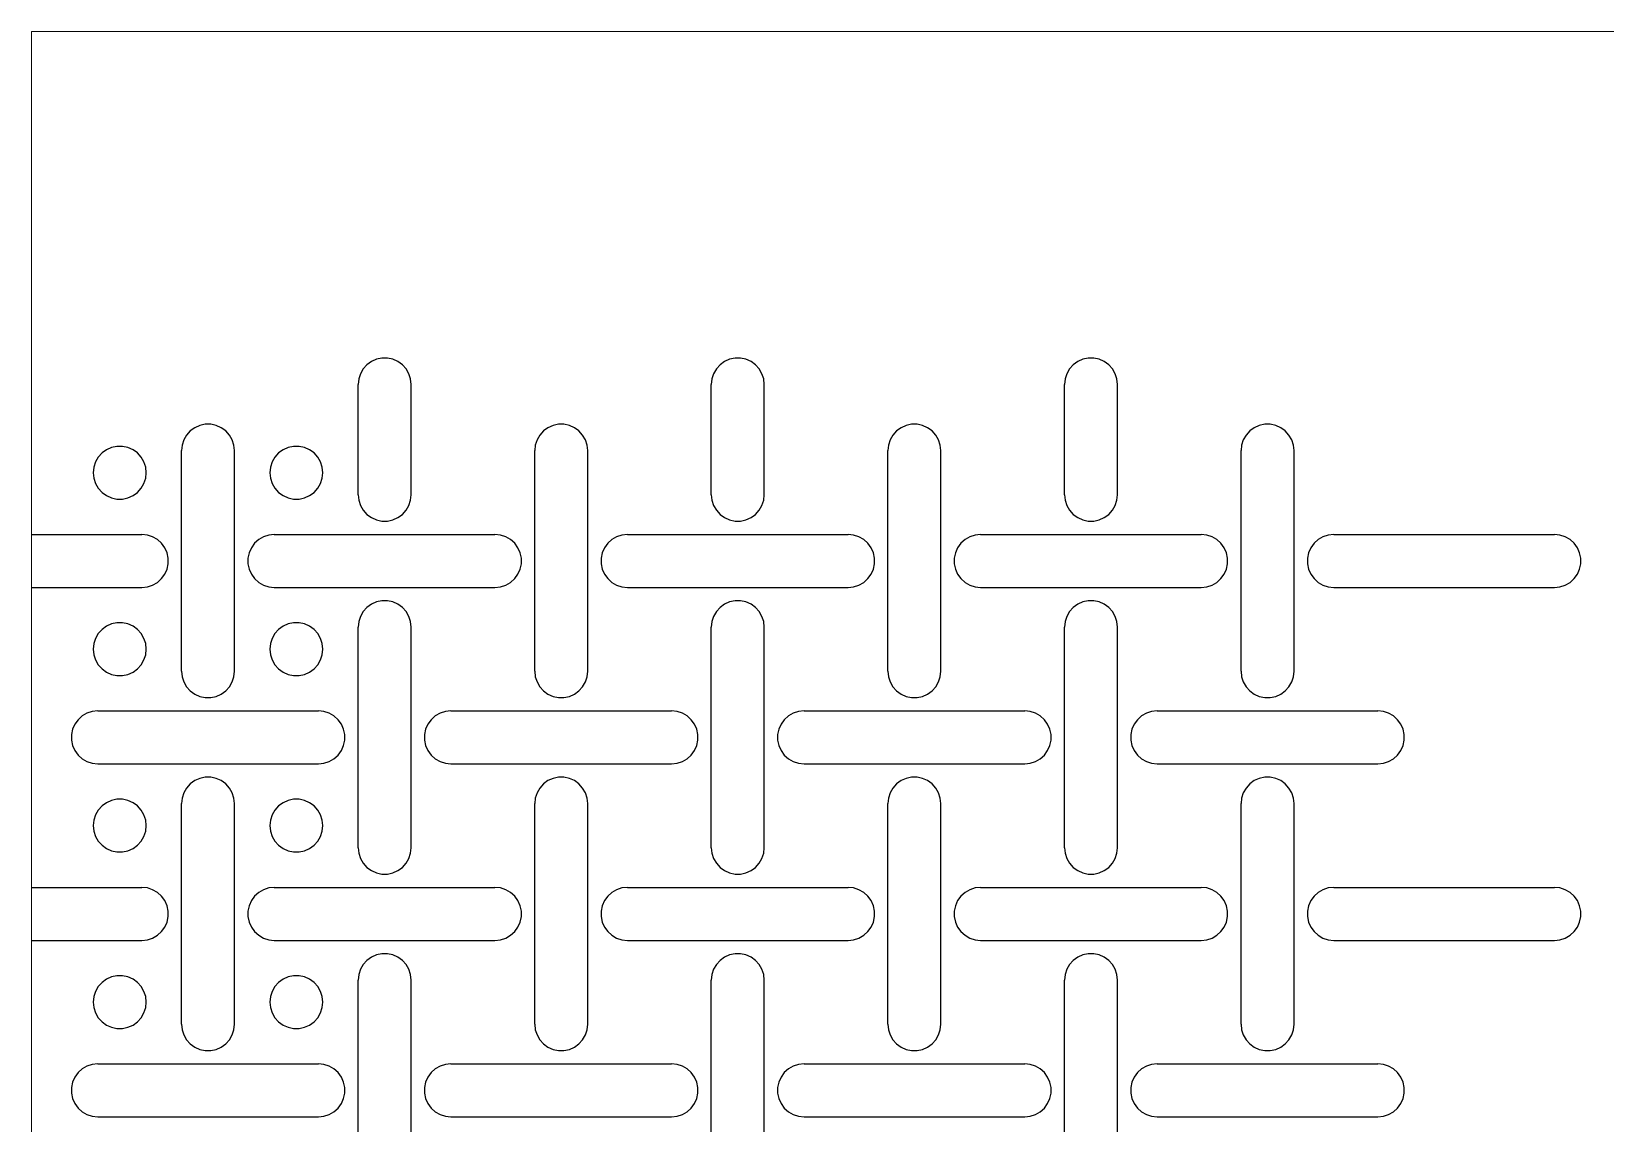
# Model space of a CAD drawing. Header units: metres. Extents: x 0 to 140, y -20 to 220.
# Drawn here: x 0 to 89.1, y 158.1 to 220 of the extents above; entities that cross this region are included whole.
import ezdxf

# ---------------------------------------------------------------- set-up
doc = ezdxf.new("R2010")
doc.units = ezdxf.units.M

msp = doc.modelspace()

# ---------------------------------------------------------------- linework, layer by layer
at = {"lineweight": 0}
for p, q in [((0, -20), (0, 220)), ((0, 220), (140, 220))]:
    msp.add_line(p, q, dxfattribs=at)
for p, q in [((19.843, 201.492), (19.536, 201.427)), ((20.157, 201.492), (19.843, 201.492)), ((20.464, 201.427), (20.157, 201.492)), ((39.843, 201.492), (39.536, 201.427)), ((40.157, 201.492), (39.843, 201.492)), ((40.464, 201.427), (40.157, 201.492)), ((59.843, 201.492), (59.536, 201.427)), ((60.157, 201.492), (59.843, 201.492)), ((60.464, 201.427), (60.157, 201.492)), ((18.63, 200.61), (18.533, 200.312)), ((18.786, 200.882), (18.63, 200.61)), ((18.996, 201.115), (18.786, 200.882)), ((19.25, 201.299), (18.996, 201.115)), ((19.536, 201.427), (19.25, 201.299)), ((20.75, 201.299), (20.464, 201.427)), ((21.004, 201.115), (20.75, 201.299)), ((21.214, 200.882), (21.004, 201.115)), ((21.37, 200.61), (21.214, 200.882)), ((21.467, 200.312), (21.37, 200.61)), ((38.63, 200.61), (38.533, 200.312)), ((38.786, 200.882), (38.63, 200.61)), ((38.996, 201.115), (38.786, 200.882)), ((39.25, 201.299), (38.996, 201.115)), ((39.536, 201.427), (39.25, 201.299)), ((40.75, 201.299), (40.464, 201.427)), ((41.004, 201.115), (40.75, 201.299)), ((41.214, 200.882), (41.004, 201.115)), ((41.37, 200.61), (41.214, 200.882)), ((41.467, 200.312), (41.37, 200.61)), ((58.63, 200.61), (58.533, 200.312)), ((58.786, 200.882), (58.63, 200.61)), ((58.996, 201.115), (58.786, 200.882)), ((59.25, 201.299), (58.996, 201.115)), ((59.536, 201.427), (59.25, 201.299)), ((60.75, 201.299), (60.464, 201.427)), ((61.004, 201.115), (60.75, 201.299)), ((61.214, 200.882), (61.004, 201.115)), ((61.37, 200.61), (61.214, 200.882)), ((61.467, 200.312), (61.37, 200.61)), ((18.533, 200.312), (18.5, 200)), ((18.5, 193.75), (18.5, 200)), ((21.5, 200), (21.467, 200.312)), ((21.5, 193.75), (21.5, 200)), ((38.533, 200.312), (38.5, 200)), ((38.5, 193.75), (38.5, 200)), ((41.5, 200), (41.467, 200.312)), ((41.5, 193.75), (41.5, 200)), ((58.533, 200.312), (58.5, 200)), ((58.5, 193.75), (58.5, 200)), ((61.5, 200), (61.467, 200.312)), ((61.5, 193.75), (61.5, 200)), ((8.786, 197.132), (8.63, 196.86)), ((8.996, 197.365), (8.786, 197.132)), ((9.25, 197.549), (8.996, 197.365)), ((9.536, 197.677), (9.25, 197.549)), ((9.843, 197.742), (9.536, 197.677)), ((10.157, 197.742), (9.843, 197.742)), ((10.464, 197.677), (10.157, 197.742)), ((10.75, 197.549), (10.464, 197.677)), ((11.004, 197.365), (10.75, 197.549)), ((11.214, 197.132), (11.004, 197.365)), ((11.37, 196.86), (11.214, 197.132)), ((28.786, 197.132), (28.63, 196.86)), ((28.996, 197.365), (28.786, 197.132)), ((29.25, 197.549), (28.996, 197.365)), ((29.536, 197.677), (29.25, 197.549)), ((29.843, 197.742), (29.536, 197.677)), ((30.157, 197.742), (29.843, 197.742)), ((30.464, 197.677), (30.157, 197.742)), ((30.75, 197.549), (30.464, 197.677)), ((31.004, 197.365), (30.75, 197.549)), ((31.214, 197.132), (31.004, 197.365)), ((31.37, 196.86), (31.214, 197.132)), ((48.786, 197.132), (48.63, 196.86)), ((48.996, 197.365), (48.786, 197.132)), ((49.25, 197.549), (48.996, 197.365)), ((49.536, 197.677), (49.25, 197.549)), ((49.843, 197.742), (49.536, 197.677)), ((50.157, 197.742), (49.843, 197.742)), ((50.464, 197.677), (50.157, 197.742)), ((50.75, 197.549), (50.464, 197.677)), ((51.004, 197.365), (50.75, 197.549)), ((51.214, 197.132), (51.004, 197.365)), ((51.37, 196.86), (51.214, 197.132)), ((68.786, 197.132), (68.63, 196.86)), ((68.996, 197.365), (68.786, 197.132)), ((69.25, 197.549), (68.996, 197.365)), ((69.536, 197.677), (69.25, 197.549)), ((69.843, 197.742), (69.536, 197.677)), ((70.157, 197.742), (69.843, 197.742)), ((70.464, 197.677), (70.157, 197.742)), ((70.75, 197.549), (70.464, 197.677)), ((71.004, 197.365), (70.75, 197.549)), ((71.214, 197.132), (71.004, 197.365)), ((71.37, 196.86), (71.214, 197.132)), ((3.996, 196.115), (3.786, 195.882)), ((4.25, 196.299), (3.996, 196.115)), ((4.536, 196.427), (4.25, 196.299)), ((4.843, 196.492), (4.536, 196.427)), ((5.157, 196.492), (4.843, 196.492)), ((5.464, 196.427), (5.157, 196.492)), ((5.75, 196.299), (5.464, 196.427)), ((6.004, 196.115), (5.75, 196.299)), ((6.214, 195.882), (6.004, 196.115)), ((8.533, 196.562), (8.5, 196.25)), ((8.5, 183.75), (8.5, 196.25)), ((8.63, 196.86), (8.533, 196.562)), ((11.467, 196.562), (11.37, 196.86)), ((11.5, 196.25), (11.467, 196.562)), ((11.5, 183.75), (11.5, 196.25)), ((13.996, 196.115), (13.786, 195.882)), ((14.25, 196.299), (13.996, 196.115)), ((14.536, 196.427), (14.25, 196.299)), ((14.843, 196.492), (14.536, 196.427)), ((15.157, 196.492), (14.843, 196.492)), ((15.464, 196.427), (15.157, 196.492)), ((15.75, 196.299), (15.464, 196.427)), ((16.004, 196.115), (15.75, 196.299)), ((16.214, 195.882), (16.004, 196.115)), ((28.533, 196.562), (28.5, 196.25)), ((28.5, 183.75), (28.5, 196.25)), ((28.63, 196.86), (28.533, 196.562)), ((31.467, 196.562), (31.37, 196.86)), ((31.5, 196.25), (31.467, 196.562)), ((31.5, 183.75), (31.5, 196.25)), ((48.533, 196.562), (48.5, 196.25)), ((48.5, 183.75), (48.5, 196.25)), ((48.63, 196.86), (48.533, 196.562)), ((51.467, 196.562), (51.37, 196.86)), ((51.5, 196.25), (51.467, 196.562)), ((51.5, 183.75), (51.5, 196.25)), ((68.533, 196.562), (68.5, 196.25)), ((68.5, 183.75), (68.5, 196.25)), ((68.63, 196.86), (68.533, 196.562)), ((71.467, 196.562), (71.37, 196.86)), ((71.5, 196.25), (71.467, 196.562)), ((71.5, 183.75), (71.5, 196.25)), ((3.533, 195.312), (3.5, 195)), ((3.63, 195.61), (3.533, 195.312)), ((3.786, 195.882), (3.63, 195.61)), ((6.37, 195.61), (6.214, 195.882)), ((6.467, 195.312), (6.37, 195.61)), ((6.5, 195), (6.467, 195.312)), ((13.533, 195.312), (13.5, 195)), ((13.63, 195.61), (13.533, 195.312)), ((13.786, 195.882), (13.63, 195.61)), ((16.37, 195.61), (16.214, 195.882)), ((16.467, 195.312), (16.37, 195.61)), ((16.5, 195), (16.467, 195.312)), ((3.5, 195), (3.533, 194.688)), ((3.533, 194.688), (3.63, 194.39)), ((3.63, 194.39), (3.786, 194.118)), ((6.214, 194.118), (6.37, 194.39)), ((6.37, 194.39), (6.467, 194.688)), ((6.467, 194.688), (6.5, 195)), ((13.5, 195), (13.533, 194.688)), ((13.533, 194.688), (13.63, 194.39)), ((13.63, 194.39), (13.786, 194.118)), ((16.214, 194.118), (16.37, 194.39)), ((16.37, 194.39), (16.467, 194.688)), ((16.467, 194.688), (16.5, 195)), ((3.786, 194.118), (3.996, 193.885)), ((3.996, 193.885), (4.25, 193.701)), ((4.25, 193.701), (4.536, 193.573)), ((4.536, 193.573), (4.843, 193.508)), ((4.843, 193.508), (5.157, 193.508)), ((5.157, 193.508), (5.464, 193.573)), ((5.464, 193.573), (5.75, 193.701)), ((5.75, 193.701), (6.004, 193.885)), ((6.004, 193.885), (6.214, 194.118)), ((13.786, 194.118), (13.996, 193.885)), ((13.996, 193.885), (14.25, 193.701)), ((14.25, 193.701), (14.536, 193.573)), ((14.536, 193.573), (14.843, 193.508)), ((14.843, 193.508), (15.157, 193.508)), ((15.157, 193.508), (15.464, 193.573)), ((15.464, 193.573), (15.75, 193.701)), ((15.75, 193.701), (16.004, 193.885)), ((16.004, 193.885), (16.214, 194.118)), ((18.5, 193.75), (18.533, 193.438)), ((18.533, 193.438), (18.63, 193.14)), ((21.37, 193.14), (21.467, 193.438)), ((21.467, 193.438), (21.5, 193.75)), ((38.5, 193.75), (38.533, 193.438)), ((38.533, 193.438), (38.63, 193.14)), ((41.37, 193.14), (41.467, 193.438)), ((41.467, 193.438), (41.5, 193.75)), ((58.5, 193.75), (58.533, 193.438)), ((58.533, 193.438), (58.63, 193.14)), ((61.37, 193.14), (61.467, 193.438)), ((61.467, 193.438), (61.5, 193.75)), ((18.63, 193.14), (18.786, 192.868)), ((18.786, 192.868), (18.996, 192.635)), ((18.996, 192.635), (19.25, 192.451)), ((20.75, 192.451), (21.004, 192.635)), ((21.004, 192.635), (21.214, 192.868)), ((21.214, 192.868), (21.37, 193.14)), ((38.63, 193.14), (38.786, 192.868)), ((38.786, 192.868), (38.996, 192.635)), ((38.996, 192.635), (39.25, 192.451)), ((40.75, 192.451), (41.004, 192.635)), ((41.004, 192.635), (41.214, 192.868)), ((41.214, 192.868), (41.37, 193.14)), ((58.63, 193.14), (58.786, 192.868)), ((58.786, 192.868), (58.996, 192.635)), ((58.996, 192.635), (59.25, 192.451)), ((60.75, 192.451), (61.004, 192.635)), ((61.004, 192.635), (61.214, 192.868)), ((61.214, 192.868), (61.37, 193.14)), ((19.25, 192.451), (19.536, 192.323)), ((19.536, 192.323), (19.843, 192.258)), ((19.843, 192.258), (20.157, 192.258)), ((20.157, 192.258), (20.464, 192.323)), ((20.464, 192.323), (20.75, 192.451)), ((39.25, 192.451), (39.536, 192.323)), ((39.536, 192.323), (39.843, 192.258)), ((39.843, 192.258), (40.157, 192.258)), ((40.157, 192.258), (40.464, 192.323)), ((40.464, 192.323), (40.75, 192.451)), ((59.25, 192.451), (59.536, 192.323)), ((59.536, 192.323), (59.843, 192.258)), ((59.843, 192.258), (60.157, 192.258)), ((60.157, 192.258), (60.464, 192.323)), ((60.464, 192.323), (60.75, 192.451)), ((0, 191.5), (6.25, 191.5)), ((6.562, 191.467), (6.25, 191.5)), ((6.86, 191.37), (6.562, 191.467)), ((7.132, 191.214), (6.86, 191.37)), ((7.365, 191.004), (7.132, 191.214)), ((7.549, 190.75), (7.365, 191.004)), ((12.635, 191.004), (12.451, 190.75)), ((12.868, 191.214), (12.635, 191.004)), ((13.14, 191.37), (12.868, 191.214)), ((13.438, 191.467), (13.14, 191.37)), ((13.75, 191.5), (13.438, 191.467)), ((13.75, 191.5), (26.25, 191.5)), ((26.562, 191.467), (26.25, 191.5)), ((26.86, 191.37), (26.562, 191.467)), ((27.132, 191.214), (26.86, 191.37)), ((27.365, 191.004), (27.132, 191.214)), ((27.549, 190.75), (27.365, 191.004)), ((32.635, 191.004), (32.451, 190.75)), ((32.868, 191.214), (32.635, 191.004)), ((33.14, 191.37), (32.868, 191.214)), ((33.438, 191.467), (33.14, 191.37)), ((33.75, 191.5), (33.438, 191.467)), ((33.75, 191.5), (46.25, 191.5)), ((46.562, 191.467), (46.25, 191.5)), ((46.86, 191.37), (46.562, 191.467)), ((47.132, 191.214), (46.86, 191.37)), ((47.365, 191.004), (47.132, 191.214)), ((47.549, 190.75), (47.365, 191.004)), ((52.635, 191.004), (52.451, 190.75)), ((52.868, 191.214), (52.635, 191.004)), ((53.14, 191.37), (52.868, 191.214)), ((53.438, 191.467), (53.14, 191.37)), ((53.75, 191.5), (53.438, 191.467)), ((53.75, 191.5), (66.25, 191.5)), ((66.562, 191.467), (66.25, 191.5)), ((66.86, 191.37), (66.562, 191.467)), ((67.132, 191.214), (66.86, 191.37)), ((67.365, 191.004), (67.132, 191.214)), ((67.549, 190.75), (67.365, 191.004)), ((72.635, 191.004), (72.451, 190.75)), ((72.868, 191.214), (72.635, 191.004)), ((73.14, 191.37), (72.868, 191.214)), ((73.438, 191.467), (73.14, 191.37)), ((73.75, 191.5), (73.438, 191.467)), ((73.75, 191.5), (86.25, 191.5)), ((86.562, 191.467), (86.25, 191.5)), ((86.86, 191.37), (86.562, 191.467)), ((87.132, 191.214), (86.86, 191.37)), ((87.365, 191.004), (87.132, 191.214)), ((87.549, 190.75), (87.365, 191.004)), ((7.677, 190.464), (7.549, 190.75)), ((7.742, 190.157), (7.677, 190.464)), ((7.742, 189.843), (7.742, 190.157)), ((12.323, 190.464), (12.258, 190.157)), ((12.258, 190.157), (12.258, 189.843)), ((12.451, 190.75), (12.323, 190.464)), ((27.677, 190.464), (27.549, 190.75)), ((27.742, 190.157), (27.677, 190.464)), ((27.742, 189.843), (27.742, 190.157)), ((32.323, 190.464), (32.258, 190.157)), ((32.258, 190.157), (32.258, 189.843)), ((32.451, 190.75), (32.323, 190.464)), ((47.677, 190.464), (47.549, 190.75)), ((47.742, 190.157), (47.677, 190.464)), ((47.742, 189.843), (47.742, 190.157)), ((52.323, 190.464), (52.258, 190.157)), ((52.258, 190.157), (52.258, 189.843)), ((52.451, 190.75), (52.323, 190.464)), ((67.677, 190.464), (67.549, 190.75)), ((67.742, 190.157), (67.677, 190.464)), ((67.742, 189.843), (67.742, 190.157)), ((72.323, 190.464), (72.258, 190.157)), ((72.258, 190.157), (72.258, 189.843)), ((72.451, 190.75), (72.323, 190.464)), ((87.677, 190.464), (87.549, 190.75)), ((87.742, 190.157), (87.677, 190.464)), ((87.742, 189.843), (87.742, 190.157)), ((7.132, 188.786), (7.365, 188.996)), ((7.365, 188.996), (7.549, 189.25)), ((7.549, 189.25), (7.677, 189.536)), ((7.677, 189.536), (7.742, 189.843)), ((12.258, 189.843), (12.323, 189.536)), ((12.323, 189.536), (12.451, 189.25)), ((12.451, 189.25), (12.635, 188.996)), ((12.635, 188.996), (12.868, 188.786)), ((27.132, 188.786), (27.365, 188.996)), ((27.365, 188.996), (27.549, 189.25)), ((27.549, 189.25), (27.677, 189.536)), ((27.677, 189.536), (27.742, 189.843)), ((32.258, 189.843), (32.323, 189.536)), ((32.323, 189.536), (32.451, 189.25)), ((32.451, 189.25), (32.635, 188.996)), ((32.635, 188.996), (32.868, 188.786)), ((47.132, 188.786), (47.365, 188.996)), ((47.365, 188.996), (47.549, 189.25)), ((47.549, 189.25), (47.677, 189.536)), ((47.677, 189.536), (47.742, 189.843)), ((52.258, 189.843), (52.323, 189.536)), ((52.323, 189.536), (52.451, 189.25)), ((52.451, 189.25), (52.635, 188.996)), ((52.635, 188.996), (52.868, 188.786)), ((67.132, 188.786), (67.365, 188.996)), ((67.365, 188.996), (67.549, 189.25)), ((67.549, 189.25), (67.677, 189.536)), ((67.677, 189.536), (67.742, 189.843)), ((72.258, 189.843), (72.323, 189.536)), ((72.323, 189.536), (72.451, 189.25)), ((72.451, 189.25), (72.635, 188.996)), ((72.635, 188.996), (72.868, 188.786)), ((87.132, 188.786), (87.365, 188.996)), ((87.365, 188.996), (87.549, 189.25)), ((87.549, 189.25), (87.677, 189.536)), ((87.677, 189.536), (87.742, 189.843)), ((0, 188.5), (6.25, 188.5)), ((6.25, 188.5), (6.562, 188.533)), ((6.562, 188.533), (6.86, 188.63)), ((6.86, 188.63), (7.132, 188.786)), ((12.868, 188.786), (13.14, 188.63)), ((13.14, 188.63), (13.438, 188.533)), ((13.438, 188.533), (13.75, 188.5)), ((13.75, 188.5), (26.25, 188.5)), ((26.25, 188.5), (26.562, 188.533)), ((26.562, 188.533), (26.86, 188.63)), ((26.86, 188.63), (27.132, 188.786)), ((32.868, 188.786), (33.14, 188.63)), ((33.14, 188.63), (33.438, 188.533)), ((33.438, 188.533), (33.75, 188.5)), ((33.75, 188.5), (46.25, 188.5)), ((46.25, 188.5), (46.562, 188.533)), ((46.562, 188.533), (46.86, 188.63)), ((46.86, 188.63), (47.132, 188.786)), ((52.868, 188.786), (53.14, 188.63)), ((53.14, 188.63), (53.438, 188.533)), ((53.438, 188.533), (53.75, 188.5)), ((53.75, 188.5), (66.25, 188.5)), ((66.25, 188.5), (66.562, 188.533)), ((66.562, 188.533), (66.86, 188.63)), ((66.86, 188.63), (67.132, 188.786)), ((72.868, 188.786), (73.14, 188.63)), ((73.14, 188.63), (73.438, 188.533)), ((73.438, 188.533), (73.75, 188.5)), ((73.75, 188.5), (86.25, 188.5)), ((86.25, 188.5), (86.562, 188.533)), ((86.562, 188.533), (86.86, 188.63)), ((86.86, 188.63), (87.132, 188.786)), ((18.996, 187.365), (18.786, 187.132)), ((19.25, 187.549), (18.996, 187.365)), ((19.536, 187.677), (19.25, 187.549)), ((19.843, 187.742), (19.536, 187.677)), ((20.157, 187.742), (19.843, 187.742)), ((20.464, 187.677), (20.157, 187.742)), ((20.75, 187.549), (20.464, 187.677)), ((21.004, 187.365), (20.75, 187.549)), ((21.214, 187.132), (21.004, 187.365)), ((38.996, 187.365), (38.786, 187.132)), ((39.25, 187.549), (38.996, 187.365)), ((39.536, 187.677), (39.25, 187.549)), ((39.843, 187.742), (39.536, 187.677)), ((40.157, 187.742), (39.843, 187.742)), ((40.464, 187.677), (40.157, 187.742)), ((40.75, 187.549), (40.464, 187.677)), ((41.004, 187.365), (40.75, 187.549)), ((41.214, 187.132), (41.004, 187.365)), ((58.996, 187.365), (58.786, 187.132)), ((59.25, 187.549), (58.996, 187.365)), ((59.536, 187.677), (59.25, 187.549)), ((59.843, 187.742), (59.536, 187.677)), ((60.157, 187.742), (59.843, 187.742)), ((60.464, 187.677), (60.157, 187.742)), ((60.75, 187.549), (60.464, 187.677)), ((61.004, 187.365), (60.75, 187.549)), ((61.214, 187.132), (61.004, 187.365)), ((4.536, 186.427), (4.25, 186.299)), ((4.843, 186.492), (4.536, 186.427)), ((5.157, 186.492), (4.843, 186.492)), ((5.464, 186.427), (5.157, 186.492)), ((5.75, 186.299), (5.464, 186.427)), ((14.536, 186.427), (14.25, 186.299)), ((14.843, 186.492), (14.536, 186.427)), ((15.157, 186.492), (14.843, 186.492)), ((15.464, 186.427), (15.157, 186.492)), ((15.75, 186.299), (15.464, 186.427)), ((18.533, 186.562), (18.5, 186.25)), ((18.63, 186.86), (18.533, 186.562)), ((18.786, 187.132), (18.63, 186.86)), ((21.37, 186.86), (21.214, 187.132)), ((21.467, 186.562), (21.37, 186.86)), ((21.5, 186.25), (21.467, 186.562)), ((38.533, 186.562), (38.5, 186.25)), ((38.63, 186.86), (38.533, 186.562)), ((38.786, 187.132), (38.63, 186.86)), ((41.37, 186.86), (41.214, 187.132)), ((41.467, 186.562), (41.37, 186.86)), ((41.5, 186.25), (41.467, 186.562)), ((58.533, 186.562), (58.5, 186.25)), ((58.63, 186.86), (58.533, 186.562)), ((58.786, 187.132), (58.63, 186.86)), ((61.37, 186.86), (61.214, 187.132)), ((61.467, 186.562), (61.37, 186.86)), ((61.5, 186.25), (61.467, 186.562)), ((3.63, 185.61), (3.533, 185.312)), ((3.786, 185.882), (3.63, 185.61)), ((3.996, 186.115), (3.786, 185.882)), ((4.25, 186.299), (3.996, 186.115)), ((6.004, 186.115), (5.75, 186.299)), ((6.214, 185.882), (6.004, 186.115)), ((6.37, 185.61), (6.214, 185.882)), ((6.467, 185.312), (6.37, 185.61)), ((13.63, 185.61), (13.533, 185.312)), ((13.786, 185.882), (13.63, 185.61)), ((13.996, 186.115), (13.786, 185.882)), ((14.25, 186.299), (13.996, 186.115)), ((16.004, 186.115), (15.75, 186.299)), ((16.214, 185.882), (16.004, 186.115)), ((16.37, 185.61), (16.214, 185.882)), ((16.467, 185.312), (16.37, 185.61)), ((18.5, 173.75), (18.5, 186.25)), ((21.5, 173.75), (21.5, 186.25)), ((38.5, 173.75), (38.5, 186.25)), ((41.5, 173.75), (41.5, 186.25)), ((58.5, 173.75), (58.5, 186.25)), ((61.5, 173.75), (61.5, 186.25)), ((3.533, 185.312), (3.5, 185)), ((3.5, 185), (3.533, 184.688)), ((3.533, 184.688), (3.63, 184.39)), ((6.37, 184.39), (6.467, 184.688)), ((6.5, 185), (6.467, 185.312)), ((6.467, 184.688), (6.5, 185)), ((13.533, 185.312), (13.5, 185)), ((13.5, 185), (13.533, 184.688)), ((13.533, 184.688), (13.63, 184.39)), ((16.37, 184.39), (16.467, 184.688)), ((16.5, 185), (16.467, 185.312)), ((16.467, 184.688), (16.5, 185)), ((3.63, 184.39), (3.786, 184.118)), ((3.786, 184.118), (3.996, 183.885)), ((3.996, 183.885), (4.25, 183.701)), ((4.25, 183.701), (4.536, 183.573)), ((5.464, 183.573), (5.75, 183.701)), ((5.75, 183.701), (6.004, 183.885)), ((6.004, 183.885), (6.214, 184.118)), ((6.214, 184.118), (6.37, 184.39)), ((8.5, 183.75), (8.533, 183.438)), ((11.467, 183.438), (11.5, 183.75)), ((13.63, 184.39), (13.786, 184.118)), ((13.786, 184.118), (13.996, 183.885)), ((13.996, 183.885), (14.25, 183.701)), ((14.25, 183.701), (14.536, 183.573)), ((15.464, 183.573), (15.75, 183.701)), ((15.75, 183.701), (16.004, 183.885)), ((16.004, 183.885), (16.214, 184.118)), ((16.214, 184.118), (16.37, 184.39)), ((28.5, 183.75), (28.533, 183.438)), ((31.467, 183.438), (31.5, 183.75)), ((48.5, 183.75), (48.533, 183.438)), ((51.467, 183.438), (51.5, 183.75)), ((68.5, 183.75), (68.533, 183.438)), ((71.467, 183.438), (71.5, 183.75)), ((4.536, 183.573), (4.843, 183.508)), ((4.843, 183.508), (5.157, 183.508)), ((5.157, 183.508), (5.464, 183.573)), ((8.533, 183.438), (8.63, 183.14)), ((8.63, 183.14), (8.786, 182.868)), ((8.786, 182.868), (8.996, 182.635)), ((11.004, 182.635), (11.214, 182.868)), ((11.214, 182.868), (11.37, 183.14)), ((11.37, 183.14), (11.467, 183.438)), ((14.536, 183.573), (14.843, 183.508)), ((14.843, 183.508), (15.157, 183.508)), ((15.157, 183.508), (15.464, 183.573)), ((28.533, 183.438), (28.63, 183.14)), ((28.63, 183.14), (28.786, 182.868)), ((28.786, 182.868), (28.996, 182.635)), ((31.004, 182.635), (31.214, 182.868)), ((31.214, 182.868), (31.37, 183.14)), ((31.37, 183.14), (31.467, 183.438)), ((48.533, 183.438), (48.63, 183.14)), ((48.63, 183.14), (48.786, 182.868)), ((48.786, 182.868), (48.996, 182.635)), ((51.004, 182.635), (51.214, 182.868)), ((51.214, 182.868), (51.37, 183.14)), ((51.37, 183.14), (51.467, 183.438)), ((68.533, 183.438), (68.63, 183.14)), ((68.63, 183.14), (68.786, 182.868)), ((68.786, 182.868), (68.996, 182.635)), ((71.004, 182.635), (71.214, 182.868)), ((71.214, 182.868), (71.37, 183.14)), ((71.37, 183.14), (71.467, 183.438)), ((8.996, 182.635), (9.25, 182.451)), ((9.25, 182.451), (9.536, 182.323)), ((9.536, 182.323), (9.843, 182.258)), ((9.843, 182.258), (10.157, 182.258)), ((10.157, 182.258), (10.464, 182.323)), ((10.464, 182.323), (10.75, 182.451)), ((10.75, 182.451), (11.004, 182.635)), ((28.996, 182.635), (29.25, 182.451)), ((29.25, 182.451), (29.536, 182.323)), ((29.536, 182.323), (29.843, 182.258)), ((29.843, 182.258), (30.157, 182.258)), ((30.157, 182.258), (30.464, 182.323)), ((30.464, 182.323), (30.75, 182.451)), ((30.75, 182.451), (31.004, 182.635)), ((48.996, 182.635), (49.25, 182.451)), ((49.25, 182.451), (49.536, 182.323)), ((49.536, 182.323), (49.843, 182.258)), ((49.843, 182.258), (50.157, 182.258)), ((50.157, 182.258), (50.464, 182.323)), ((50.464, 182.323), (50.75, 182.451)), ((50.75, 182.451), (51.004, 182.635)), ((68.996, 182.635), (69.25, 182.451)), ((69.25, 182.451), (69.536, 182.323)), ((69.536, 182.323), (69.843, 182.258)), ((69.843, 182.258), (70.157, 182.258)), ((70.157, 182.258), (70.464, 182.323)), ((70.464, 182.323), (70.75, 182.451)), ((70.75, 182.451), (71.004, 182.635)), ((2.635, 181.004), (2.451, 180.75)), ((2.868, 181.214), (2.635, 181.004)), ((3.14, 181.37), (2.868, 181.214)), ((3.438, 181.467), (3.14, 181.37)), ((3.75, 181.5), (3.438, 181.467)), ((3.75, 181.5), (16.25, 181.5)), ((16.562, 181.467), (16.25, 181.5)), ((16.86, 181.37), (16.562, 181.467)), ((17.132, 181.214), (16.86, 181.37)), ((17.365, 181.004), (17.132, 181.214)), ((17.549, 180.75), (17.365, 181.004)), ((22.635, 181.004), (22.451, 180.75)), ((22.868, 181.214), (22.635, 181.004)), ((23.14, 181.37), (22.868, 181.214)), ((23.438, 181.467), (23.14, 181.37)), ((23.75, 181.5), (23.438, 181.467)), ((23.75, 181.5), (36.25, 181.5)), ((36.562, 181.467), (36.25, 181.5)), ((36.86, 181.37), (36.562, 181.467)), ((37.132, 181.214), (36.86, 181.37)), ((37.365, 181.004), (37.132, 181.214)), ((37.549, 180.75), (37.365, 181.004)), ((42.635, 181.004), (42.451, 180.75)), ((42.868, 181.214), (42.635, 181.004)), ((43.14, 181.37), (42.868, 181.214)), ((43.438, 181.467), (43.14, 181.37)), ((43.75, 181.5), (43.438, 181.467)), ((43.75, 181.5), (56.25, 181.5)), ((56.562, 181.467), (56.25, 181.5)), ((56.86, 181.37), (56.562, 181.467)), ((57.132, 181.214), (56.86, 181.37)), ((57.365, 181.004), (57.132, 181.214)), ((57.549, 180.75), (57.365, 181.004)), ((62.635, 181.004), (62.451, 180.75)), ((62.868, 181.214), (62.635, 181.004)), ((63.14, 181.37), (62.868, 181.214)), ((63.438, 181.467), (63.14, 181.37)), ((63.75, 181.5), (63.438, 181.467)), ((63.75, 181.5), (76.25, 181.5)), ((76.562, 181.467), (76.25, 181.5)), ((76.86, 181.37), (76.562, 181.467)), ((77.132, 181.214), (76.86, 181.37)), ((77.365, 181.004), (77.132, 181.214)), ((77.549, 180.75), (77.365, 181.004)), ((2.323, 180.464), (2.258, 180.157)), ((2.258, 180.157), (2.258, 179.843)), ((2.451, 180.75), (2.323, 180.464)), ((17.677, 180.464), (17.549, 180.75)), ((17.742, 180.157), (17.677, 180.464)), ((17.742, 179.843), (17.742, 180.157)), ((22.323, 180.464), (22.258, 180.157)), ((22.258, 180.157), (22.258, 179.843)), ((22.451, 180.75), (22.323, 180.464)), ((37.677, 180.464), (37.549, 180.75)), ((37.742, 180.157), (37.677, 180.464)), ((37.742, 179.843), (37.742, 180.157)), ((42.323, 180.464), (42.258, 180.157)), ((42.258, 180.157), (42.258, 179.843)), ((42.451, 180.75), (42.323, 180.464)), ((57.677, 180.464), (57.549, 180.75)), ((57.742, 180.157), (57.677, 180.464)), ((57.742, 179.843), (57.742, 180.157)), ((62.323, 180.464), (62.258, 180.157)), ((62.258, 180.157), (62.258, 179.843)), ((62.451, 180.75), (62.323, 180.464)), ((77.677, 180.464), (77.549, 180.75)), ((77.742, 180.157), (77.677, 180.464)), ((77.742, 179.843), (77.742, 180.157)), ((2.258, 179.843), (2.323, 179.536)), ((2.323, 179.536), (2.451, 179.25)), ((2.451, 179.25), (2.635, 178.996)), ((17.365, 178.996), (17.549, 179.25)), ((17.549, 179.25), (17.677, 179.536)), ((17.677, 179.536), (17.742, 179.843)), ((22.258, 179.843), (22.323, 179.536)), ((22.323, 179.536), (22.451, 179.25)), ((22.451, 179.25), (22.635, 178.996)), ((37.365, 178.996), (37.549, 179.25)), ((37.549, 179.25), (37.677, 179.536)), ((37.677, 179.536), (37.742, 179.843)), ((42.258, 179.843), (42.323, 179.536)), ((42.323, 179.536), (42.451, 179.25)), ((42.451, 179.25), (42.635, 178.996)), ((57.365, 178.996), (57.549, 179.25)), ((57.549, 179.25), (57.677, 179.536)), ((57.677, 179.536), (57.742, 179.843)), ((62.258, 179.843), (62.323, 179.536)), ((62.323, 179.536), (62.451, 179.25)), ((62.451, 179.25), (62.635, 178.996)), ((77.365, 178.996), (77.549, 179.25)), ((77.549, 179.25), (77.677, 179.536)), ((77.677, 179.536), (77.742, 179.843)), ((2.635, 178.996), (2.868, 178.786)), ((2.868, 178.786), (3.14, 178.63)), ((3.14, 178.63), (3.438, 178.533)), ((3.438, 178.533), (3.75, 178.5)), ((3.75, 178.5), (16.25, 178.5)), ((16.25, 178.5), (16.562, 178.533)), ((16.562, 178.533), (16.86, 178.63)), ((16.86, 178.63), (17.132, 178.786)), ((17.132, 178.786), (17.365, 178.996)), ((22.635, 178.996), (22.868, 178.786)), ((22.868, 178.786), (23.14, 178.63)), ((23.14, 178.63), (23.438, 178.533)), ((23.438, 178.533), (23.75, 178.5)), ((23.75, 178.5), (36.25, 178.5)), ((36.25, 178.5), (36.562, 178.533)), ((36.562, 178.533), (36.86, 178.63)), ((36.86, 178.63), (37.132, 178.786)), ((37.132, 178.786), (37.365, 178.996)), ((42.635, 178.996), (42.868, 178.786)), ((42.868, 178.786), (43.14, 178.63)), ((43.14, 178.63), (43.438, 178.533)), ((43.438, 178.533), (43.75, 178.5)), ((43.75, 178.5), (56.25, 178.5)), ((56.25, 178.5), (56.562, 178.533)), ((56.562, 178.533), (56.86, 178.63)), ((56.86, 178.63), (57.132, 178.786)), ((57.132, 178.786), (57.365, 178.996)), ((62.635, 178.996), (62.868, 178.786)), ((62.868, 178.786), (63.14, 178.63)), ((63.14, 178.63), (63.438, 178.533)), ((63.438, 178.533), (63.75, 178.5)), ((63.75, 178.5), (76.25, 178.5)), ((76.25, 178.5), (76.562, 178.533)), ((76.562, 178.533), (76.86, 178.63)), ((76.86, 178.63), (77.132, 178.786)), ((77.132, 178.786), (77.365, 178.996)), ((9.25, 177.549), (8.996, 177.365)), ((9.536, 177.677), (9.25, 177.549)), ((9.843, 177.742), (9.536, 177.677)), ((10.157, 177.742), (9.843, 177.742)), ((10.464, 177.677), (10.157, 177.742)), ((10.75, 177.549), (10.464, 177.677)), ((11.004, 177.365), (10.75, 177.549)), ((29.25, 177.549), (28.996, 177.365)), ((29.536, 177.677), (29.25, 177.549)), ((29.843, 177.742), (29.536, 177.677)), ((30.157, 177.742), (29.843, 177.742)), ((30.464, 177.677), (30.157, 177.742)), ((30.75, 177.549), (30.464, 177.677)), ((31.004, 177.365), (30.75, 177.549)), ((49.25, 177.549), (48.996, 177.365)), ((49.536, 177.677), (49.25, 177.549)), ((49.843, 177.742), (49.536, 177.677)), ((50.157, 177.742), (49.843, 177.742)), ((50.464, 177.677), (50.157, 177.742)), ((50.75, 177.549), (50.464, 177.677)), ((51.004, 177.365), (50.75, 177.549)), ((69.25, 177.549), (68.996, 177.365)), ((69.536, 177.677), (69.25, 177.549)), ((69.843, 177.742), (69.536, 177.677)), ((70.157, 177.742), (69.843, 177.742)), ((70.464, 177.677), (70.157, 177.742)), ((70.75, 177.549), (70.464, 177.677)), ((71.004, 177.365), (70.75, 177.549)), ((8.533, 176.562), (8.5, 176.25)), ((8.63, 176.86), (8.533, 176.562)), ((8.786, 177.132), (8.63, 176.86)), ((8.996, 177.365), (8.786, 177.132)), ((11.214, 177.132), (11.004, 177.365)), ((11.37, 176.86), (11.214, 177.132)), ((11.467, 176.562), (11.37, 176.86)), ((11.5, 176.25), (11.467, 176.562)), ((28.533, 176.562), (28.5, 176.25)), ((28.63, 176.86), (28.533, 176.562)), ((28.786, 177.132), (28.63, 176.86)), ((28.996, 177.365), (28.786, 177.132)), ((31.214, 177.132), (31.004, 177.365)), ((31.37, 176.86), (31.214, 177.132)), ((31.467, 176.562), (31.37, 176.86)), ((31.5, 176.25), (31.467, 176.562)), ((48.533, 176.562), (48.5, 176.25)), ((48.63, 176.86), (48.533, 176.562)), ((48.786, 177.132), (48.63, 176.86)), ((48.996, 177.365), (48.786, 177.132)), ((51.214, 177.132), (51.004, 177.365)), ((51.37, 176.86), (51.214, 177.132)), ((51.467, 176.562), (51.37, 176.86)), ((51.5, 176.25), (51.467, 176.562)), ((68.533, 176.562), (68.5, 176.25)), ((68.63, 176.86), (68.533, 176.562)), ((68.786, 177.132), (68.63, 176.86)), ((68.996, 177.365), (68.786, 177.132)), ((71.214, 177.132), (71.004, 177.365)), ((71.37, 176.86), (71.214, 177.132)), ((71.467, 176.562), (71.37, 176.86)), ((71.5, 176.25), (71.467, 176.562)), ((3.63, 175.61), (3.533, 175.312)), ((3.786, 175.882), (3.63, 175.61)), ((3.996, 176.115), (3.786, 175.882)), ((4.25, 176.299), (3.996, 176.115)), ((4.536, 176.427), (4.25, 176.299)), ((4.843, 176.492), (4.536, 176.427)), ((5.157, 176.492), (4.843, 176.492)), ((5.464, 176.427), (5.157, 176.492)), ((5.75, 176.299), (5.464, 176.427)), ((6.004, 176.115), (5.75, 176.299)), ((6.214, 175.882), (6.004, 176.115)), ((6.37, 175.61), (6.214, 175.882)), ((6.467, 175.312), (6.37, 175.61)), ((8.5, 163.75), (8.5, 176.25)), ((11.5, 163.75), (11.5, 176.25)), ((13.63, 175.61), (13.533, 175.312)), ((13.786, 175.882), (13.63, 175.61)), ((13.996, 176.115), (13.786, 175.882)), ((14.25, 176.299), (13.996, 176.115)), ((14.536, 176.427), (14.25, 176.299)), ((14.843, 176.492), (14.536, 176.427)), ((15.157, 176.492), (14.843, 176.492)), ((15.464, 176.427), (15.157, 176.492)), ((15.75, 176.299), (15.464, 176.427)), ((16.004, 176.115), (15.75, 176.299)), ((16.214, 175.882), (16.004, 176.115)), ((16.37, 175.61), (16.214, 175.882)), ((16.467, 175.312), (16.37, 175.61)), ((28.5, 163.75), (28.5, 176.25)), ((31.5, 163.75), (31.5, 176.25)), ((48.5, 163.75), (48.5, 176.25)), ((51.5, 163.75), (51.5, 176.25)), ((68.5, 163.75), (68.5, 176.25)), ((71.5, 163.75), (71.5, 176.25)), ((3.533, 175.312), (3.5, 175)), ((3.5, 175), (3.533, 174.688)), ((6.5, 175), (6.467, 175.312)), ((6.467, 174.688), (6.5, 175)), ((13.533, 175.312), (13.5, 175)), ((13.5, 175), (13.533, 174.688)), ((16.5, 175), (16.467, 175.312)), ((16.467, 174.688), (16.5, 175)), ((3.533, 174.688), (3.63, 174.39)), ((3.63, 174.39), (3.786, 174.118)), ((3.786, 174.118), (3.996, 173.885)), ((3.996, 173.885), (4.25, 173.701)), ((5.75, 173.701), (6.004, 173.885)), ((6.004, 173.885), (6.214, 174.118)), ((6.214, 174.118), (6.37, 174.39)), ((6.37, 174.39), (6.467, 174.688)), ((13.533, 174.688), (13.63, 174.39)), ((13.63, 174.39), (13.786, 174.118)), ((13.786, 174.118), (13.996, 173.885)), ((13.996, 173.885), (14.25, 173.701)), ((15.75, 173.701), (16.004, 173.885)), ((16.004, 173.885), (16.214, 174.118)), ((16.214, 174.118), (16.37, 174.39)), ((16.37, 174.39), (16.467, 174.688)), ((4.25, 173.701), (4.536, 173.573)), ((4.536, 173.573), (4.843, 173.508)), ((4.843, 173.508), (5.157, 173.508)), ((5.157, 173.508), (5.464, 173.573)), ((5.464, 173.573), (5.75, 173.701)), ((14.25, 173.701), (14.536, 173.573)), ((14.536, 173.573), (14.843, 173.508)), ((14.843, 173.508), (15.157, 173.508)), ((15.157, 173.508), (15.464, 173.573)), ((15.464, 173.573), (15.75, 173.701)), ((18.5, 173.75), (18.533, 173.438)), ((18.533, 173.438), (18.63, 173.14)), ((18.63, 173.14), (18.786, 172.868)), ((21.214, 172.868), (21.37, 173.14)), ((21.37, 173.14), (21.467, 173.438)), ((21.467, 173.438), (21.5, 173.75)), ((38.5, 173.75), (38.533, 173.438)), ((38.533, 173.438), (38.63, 173.14)), ((38.63, 173.14), (38.786, 172.868)), ((41.214, 172.868), (41.37, 173.14)), ((41.37, 173.14), (41.467, 173.438)), ((41.467, 173.438), (41.5, 173.75)), ((58.5, 173.75), (58.533, 173.438)), ((58.533, 173.438), (58.63, 173.14)), ((58.63, 173.14), (58.786, 172.868)), ((61.214, 172.868), (61.37, 173.14)), ((61.37, 173.14), (61.467, 173.438)), ((61.467, 173.438), (61.5, 173.75)), ((18.786, 172.868), (18.996, 172.635)), ((18.996, 172.635), (19.25, 172.451)), ((19.25, 172.451), (19.536, 172.323)), ((19.536, 172.323), (19.843, 172.258)), ((19.843, 172.258), (20.157, 172.258)), ((20.157, 172.258), (20.464, 172.323)), ((20.464, 172.323), (20.75, 172.451)), ((20.75, 172.451), (21.004, 172.635)), ((21.004, 172.635), (21.214, 172.868)), ((38.786, 172.868), (38.996, 172.635)), ((38.996, 172.635), (39.25, 172.451)), ((39.25, 172.451), (39.536, 172.323)), ((39.536, 172.323), (39.843, 172.258)), ((39.843, 172.258), (40.157, 172.258)), ((40.157, 172.258), (40.464, 172.323)), ((40.464, 172.323), (40.75, 172.451)), ((40.75, 172.451), (41.004, 172.635)), ((41.004, 172.635), (41.214, 172.868)), ((58.786, 172.868), (58.996, 172.635)), ((58.996, 172.635), (59.25, 172.451)), ((59.25, 172.451), (59.536, 172.323)), ((59.536, 172.323), (59.843, 172.258)), ((59.843, 172.258), (60.157, 172.258)), ((60.157, 172.258), (60.464, 172.323)), ((60.464, 172.323), (60.75, 172.451)), ((60.75, 172.451), (61.004, 172.635)), ((61.004, 172.635), (61.214, 172.868)), ((0, 171.5), (6.25, 171.5)), ((6.562, 171.467), (6.25, 171.5)), ((6.86, 171.37), (6.562, 171.467)), ((7.132, 171.214), (6.86, 171.37)), ((7.365, 171.004), (7.132, 171.214)), ((12.868, 171.214), (12.635, 171.004)), ((13.14, 171.37), (12.868, 171.214)), ((13.438, 171.467), (13.14, 171.37)), ((13.75, 171.5), (13.438, 171.467)), ((13.75, 171.5), (26.25, 171.5)), ((26.562, 171.467), (26.25, 171.5)), ((26.86, 171.37), (26.562, 171.467)), ((27.132, 171.214), (26.86, 171.37)), ((27.365, 171.004), (27.132, 171.214)), ((32.868, 171.214), (32.635, 171.004)), ((33.14, 171.37), (32.868, 171.214)), ((33.438, 171.467), (33.14, 171.37)), ((33.75, 171.5), (33.438, 171.467)), ((33.75, 171.5), (46.25, 171.5)), ((46.562, 171.467), (46.25, 171.5)), ((46.86, 171.37), (46.562, 171.467)), ((47.132, 171.214), (46.86, 171.37)), ((47.365, 171.004), (47.132, 171.214)), ((52.868, 171.214), (52.635, 171.004)), ((53.14, 171.37), (52.868, 171.214)), ((53.438, 171.467), (53.14, 171.37)), ((53.75, 171.5), (53.438, 171.467)), ((53.75, 171.5), (66.25, 171.5)), ((66.562, 171.467), (66.25, 171.5)), ((66.86, 171.37), (66.562, 171.467)), ((67.132, 171.214), (66.86, 171.37)), ((67.365, 171.004), (67.132, 171.214)), ((72.868, 171.214), (72.635, 171.004)), ((73.14, 171.37), (72.868, 171.214)), ((73.438, 171.467), (73.14, 171.37)), ((73.75, 171.5), (73.438, 171.467)), ((73.75, 171.5), (86.25, 171.5)), ((86.562, 171.467), (86.25, 171.5)), ((86.86, 171.37), (86.562, 171.467)), ((87.132, 171.214), (86.86, 171.37)), ((87.365, 171.004), (87.132, 171.214)), ((7.549, 170.75), (7.365, 171.004)), ((7.677, 170.464), (7.549, 170.75)), ((7.742, 170.157), (7.677, 170.464)), ((12.323, 170.464), (12.258, 170.157)), ((12.451, 170.75), (12.323, 170.464)), ((12.635, 171.004), (12.451, 170.75)), ((27.549, 170.75), (27.365, 171.004)), ((27.677, 170.464), (27.549, 170.75)), ((27.742, 170.157), (27.677, 170.464)), ((32.323, 170.464), (32.258, 170.157)), ((32.451, 170.75), (32.323, 170.464)), ((32.635, 171.004), (32.451, 170.75)), ((47.549, 170.75), (47.365, 171.004)), ((47.677, 170.464), (47.549, 170.75)), ((47.742, 170.157), (47.677, 170.464)), ((52.323, 170.464), (52.258, 170.157)), ((52.451, 170.75), (52.323, 170.464)), ((52.635, 171.004), (52.451, 170.75)), ((67.549, 170.75), (67.365, 171.004)), ((67.677, 170.464), (67.549, 170.75)), ((67.742, 170.157), (67.677, 170.464)), ((72.323, 170.464), (72.258, 170.157)), ((72.451, 170.75), (72.323, 170.464)), ((72.635, 171.004), (72.451, 170.75)), ((87.549, 170.75), (87.365, 171.004)), ((87.677, 170.464), (87.549, 170.75)), ((87.742, 170.157), (87.677, 170.464)), ((7.549, 169.25), (7.677, 169.536)), ((7.677, 169.536), (7.742, 169.843)), ((7.742, 169.843), (7.742, 170.157)), ((12.258, 170.157), (12.258, 169.843)), ((12.258, 169.843), (12.323, 169.536)), ((12.323, 169.536), (12.451, 169.25)), ((27.549, 169.25), (27.677, 169.536)), ((27.677, 169.536), (27.742, 169.843)), ((27.742, 169.843), (27.742, 170.157)), ((32.258, 170.157), (32.258, 169.843)), ((32.258, 169.843), (32.323, 169.536)), ((32.323, 169.536), (32.451, 169.25)), ((47.549, 169.25), (47.677, 169.536)), ((47.677, 169.536), (47.742, 169.843)), ((47.742, 169.843), (47.742, 170.157)), ((52.258, 170.157), (52.258, 169.843)), ((52.258, 169.843), (52.323, 169.536)), ((52.323, 169.536), (52.451, 169.25)), ((67.549, 169.25), (67.677, 169.536)), ((67.677, 169.536), (67.742, 169.843)), ((67.742, 169.843), (67.742, 170.157)), ((72.258, 170.157), (72.258, 169.843)), ((72.258, 169.843), (72.323, 169.536)), ((72.323, 169.536), (72.451, 169.25)), ((87.549, 169.25), (87.677, 169.536)), ((87.677, 169.536), (87.742, 169.843)), ((87.742, 169.843), (87.742, 170.157)), ((0, 168.5), (6.25, 168.5)), ((6.25, 168.5), (6.562, 168.533)), ((6.562, 168.533), (6.86, 168.63)), ((6.86, 168.63), (7.132, 168.786)), ((7.132, 168.786), (7.365, 168.996)), ((7.365, 168.996), (7.549, 169.25)), ((12.451, 169.25), (12.635, 168.996)), ((12.635, 168.996), (12.868, 168.786)), ((12.868, 168.786), (13.14, 168.63)), ((13.14, 168.63), (13.438, 168.533)), ((13.438, 168.533), (13.75, 168.5)), ((13.75, 168.5), (26.25, 168.5)), ((26.25, 168.5), (26.562, 168.533)), ((26.562, 168.533), (26.86, 168.63)), ((26.86, 168.63), (27.132, 168.786)), ((27.132, 168.786), (27.365, 168.996)), ((27.365, 168.996), (27.549, 169.25)), ((32.451, 169.25), (32.635, 168.996)), ((32.635, 168.996), (32.868, 168.786)), ((32.868, 168.786), (33.14, 168.63)), ((33.14, 168.63), (33.438, 168.533)), ((33.438, 168.533), (33.75, 168.5)), ((33.75, 168.5), (46.25, 168.5)), ((46.25, 168.5), (46.562, 168.533)), ((46.562, 168.533), (46.86, 168.63)), ((46.86, 168.63), (47.132, 168.786)), ((47.132, 168.786), (47.365, 168.996)), ((47.365, 168.996), (47.549, 169.25)), ((52.451, 169.25), (52.635, 168.996)), ((52.635, 168.996), (52.868, 168.786)), ((52.868, 168.786), (53.14, 168.63)), ((53.14, 168.63), (53.438, 168.533)), ((53.438, 168.533), (53.75, 168.5)), ((53.75, 168.5), (66.25, 168.5)), ((66.25, 168.5), (66.562, 168.533)), ((66.562, 168.533), (66.86, 168.63)), ((66.86, 168.63), (67.132, 168.786)), ((67.132, 168.786), (67.365, 168.996)), ((67.365, 168.996), (67.549, 169.25)), ((72.451, 169.25), (72.635, 168.996)), ((72.635, 168.996), (72.868, 168.786)), ((72.868, 168.786), (73.14, 168.63)), ((73.14, 168.63), (73.438, 168.533)), ((73.438, 168.533), (73.75, 168.5)), ((73.75, 168.5), (86.25, 168.5)), ((86.25, 168.5), (86.562, 168.533)), ((86.562, 168.533), (86.86, 168.63)), ((86.86, 168.63), (87.132, 168.786)), ((87.132, 168.786), (87.365, 168.996)), ((87.365, 168.996), (87.549, 169.25)), ((19.536, 167.677), (19.25, 167.549)), ((19.843, 167.742), (19.536, 167.677)), ((20.157, 167.742), (19.843, 167.742)), ((20.464, 167.677), (20.157, 167.742)), ((20.75, 167.549), (20.464, 167.677)), ((39.536, 167.677), (39.25, 167.549)), ((39.843, 167.742), (39.536, 167.677)), ((40.157, 167.742), (39.843, 167.742)), ((40.464, 167.677), (40.157, 167.742)), ((40.75, 167.549), (40.464, 167.677)), ((59.536, 167.677), (59.25, 167.549)), ((59.843, 167.742), (59.536, 167.677)), ((60.157, 167.742), (59.843, 167.742)), ((60.464, 167.677), (60.157, 167.742)), ((60.75, 167.549), (60.464, 167.677)), ((18.63, 166.86), (18.533, 166.562)), ((18.786, 167.132), (18.63, 166.86)), ((18.996, 167.365), (18.786, 167.132)), ((19.25, 167.549), (18.996, 167.365)), ((21.004, 167.365), (20.75, 167.549)), ((21.214, 167.132), (21.004, 167.365)), ((21.37, 166.86), (21.214, 167.132)), ((21.467, 166.562), (21.37, 166.86)), ((38.63, 166.86), (38.533, 166.562)), ((38.786, 167.132), (38.63, 166.86)), ((38.996, 167.365), (38.786, 167.132)), ((39.25, 167.549), (38.996, 167.365)), ((41.004, 167.365), (40.75, 167.549)), ((41.214, 167.132), (41.004, 167.365)), ((41.37, 166.86), (41.214, 167.132)), ((41.467, 166.562), (41.37, 166.86)), ((58.63, 166.86), (58.533, 166.562)), ((58.786, 167.132), (58.63, 166.86)), ((58.996, 167.365), (58.786, 167.132)), ((59.25, 167.549), (58.996, 167.365)), ((61.004, 167.365), (60.75, 167.549)), ((61.214, 167.132), (61.004, 167.365)), ((61.37, 166.86), (61.214, 167.132)), ((61.467, 166.562), (61.37, 166.86)), ((3.786, 165.882), (3.63, 165.61)), ((3.996, 166.115), (3.786, 165.882)), ((4.25, 166.299), (3.996, 166.115)), ((4.536, 166.427), (4.25, 166.299)), ((4.843, 166.492), (4.536, 166.427)), ((5.157, 166.492), (4.843, 166.492)), ((5.464, 166.427), (5.157, 166.492)), ((5.75, 166.299), (5.464, 166.427)), ((6.004, 166.115), (5.75, 166.299)), ((6.214, 165.882), (6.004, 166.115)), ((6.37, 165.61), (6.214, 165.882)), ((13.786, 165.882), (13.63, 165.61)), ((13.996, 166.115), (13.786, 165.882)), ((14.25, 166.299), (13.996, 166.115)), ((14.536, 166.427), (14.25, 166.299)), ((14.843, 166.492), (14.536, 166.427)), ((15.157, 166.492), (14.843, 166.492)), ((15.464, 166.427), (15.157, 166.492)), ((15.75, 166.299), (15.464, 166.427)), ((16.004, 166.115), (15.75, 166.299)), ((16.214, 165.882), (16.004, 166.115)), ((16.37, 165.61), (16.214, 165.882)), ((18.533, 166.562), (18.5, 166.25)), ((18.5, 153.75), (18.5, 166.25)), ((21.5, 166.25), (21.467, 166.562)), ((21.5, 153.75), (21.5, 166.25)), ((38.533, 166.562), (38.5, 166.25)), ((38.5, 153.75), (38.5, 166.25)), ((41.5, 166.25), (41.467, 166.562)), ((41.5, 153.75), (41.5, 166.25)), ((58.533, 166.562), (58.5, 166.25)), ((58.5, 153.75), (58.5, 166.25)), ((61.5, 166.25), (61.467, 166.562)), ((61.5, 153.75), (61.5, 166.25)), ((3.533, 165.312), (3.5, 165)), ((3.5, 165), (3.533, 164.688)), ((3.63, 165.61), (3.533, 165.312)), ((6.467, 165.312), (6.37, 165.61)), ((6.5, 165), (6.467, 165.312)), ((6.467, 164.688), (6.5, 165)), ((13.533, 165.312), (13.5, 165)), ((13.5, 165), (13.533, 164.688)), ((13.63, 165.61), (13.533, 165.312)), ((16.467, 165.312), (16.37, 165.61)), ((16.5, 165), (16.467, 165.312)), ((16.467, 164.688), (16.5, 165)), ((3.533, 164.688), (3.63, 164.39)), ((3.63, 164.39), (3.786, 164.118)), ((3.786, 164.118), (3.996, 163.885)), ((6.004, 163.885), (6.214, 164.118)), ((6.214, 164.118), (6.37, 164.39)), ((6.37, 164.39), (6.467, 164.688)), ((13.533, 164.688), (13.63, 164.39)), ((13.63, 164.39), (13.786, 164.118)), ((13.786, 164.118), (13.996, 163.885)), ((16.004, 163.885), (16.214, 164.118)), ((16.214, 164.118), (16.37, 164.39)), ((16.37, 164.39), (16.467, 164.688)), ((3.996, 163.885), (4.25, 163.701)), ((4.25, 163.701), (4.536, 163.573)), ((4.536, 163.573), (4.843, 163.508)), ((4.843, 163.508), (5.157, 163.508)), ((5.157, 163.508), (5.464, 163.573)), ((5.464, 163.573), (5.75, 163.701)), ((5.75, 163.701), (6.004, 163.885)), ((8.5, 163.75), (8.533, 163.438)), ((8.533, 163.438), (8.63, 163.14)), ((8.63, 163.14), (8.786, 162.868)), ((11.214, 162.868), (11.37, 163.14)), ((11.37, 163.14), (11.467, 163.438)), ((11.467, 163.438), (11.5, 163.75)), ((13.996, 163.885), (14.25, 163.701)), ((14.25, 163.701), (14.536, 163.573)), ((14.536, 163.573), (14.843, 163.508)), ((14.843, 163.508), (15.157, 163.508)), ((15.157, 163.508), (15.464, 163.573)), ((15.464, 163.573), (15.75, 163.701)), ((15.75, 163.701), (16.004, 163.885)), ((28.5, 163.75), (28.533, 163.438)), ((28.533, 163.438), (28.63, 163.14)), ((28.63, 163.14), (28.786, 162.868)), ((31.214, 162.868), (31.37, 163.14)), ((31.37, 163.14), (31.467, 163.438)), ((31.467, 163.438), (31.5, 163.75)), ((48.5, 163.75), (48.533, 163.438)), ((48.533, 163.438), (48.63, 163.14)), ((48.63, 163.14), (48.786, 162.868)), ((51.214, 162.868), (51.37, 163.14)), ((51.37, 163.14), (51.467, 163.438)), ((51.467, 163.438), (51.5, 163.75)), ((68.5, 163.75), (68.533, 163.438)), ((68.533, 163.438), (68.63, 163.14)), ((68.63, 163.14), (68.786, 162.868)), ((71.214, 162.868), (71.37, 163.14)), ((71.37, 163.14), (71.467, 163.438)), ((71.467, 163.438), (71.5, 163.75)), ((8.786, 162.868), (8.996, 162.635)), ((8.996, 162.635), (9.25, 162.451)), ((9.25, 162.451), (9.536, 162.323)), ((9.536, 162.323), (9.843, 162.258)), ((9.843, 162.258), (10.157, 162.258)), ((10.157, 162.258), (10.464, 162.323)), ((10.464, 162.323), (10.75, 162.451)), ((10.75, 162.451), (11.004, 162.635)), ((11.004, 162.635), (11.214, 162.868)), ((28.786, 162.868), (28.996, 162.635)), ((28.996, 162.635), (29.25, 162.451)), ((29.25, 162.451), (29.536, 162.323)), ((29.536, 162.323), (29.843, 162.258)), ((29.843, 162.258), (30.157, 162.258)), ((30.157, 162.258), (30.464, 162.323)), ((30.464, 162.323), (30.75, 162.451)), ((30.75, 162.451), (31.004, 162.635)), ((31.004, 162.635), (31.214, 162.868)), ((48.786, 162.868), (48.996, 162.635)), ((48.996, 162.635), (49.25, 162.451)), ((49.25, 162.451), (49.536, 162.323)), ((49.536, 162.323), (49.843, 162.258)), ((49.843, 162.258), (50.157, 162.258)), ((50.157, 162.258), (50.464, 162.323)), ((50.464, 162.323), (50.75, 162.451)), ((50.75, 162.451), (51.004, 162.635)), ((51.004, 162.635), (51.214, 162.868)), ((68.786, 162.868), (68.996, 162.635)), ((68.996, 162.635), (69.25, 162.451)), ((69.25, 162.451), (69.536, 162.323)), ((69.536, 162.323), (69.843, 162.258)), ((69.843, 162.258), (70.157, 162.258)), ((70.157, 162.258), (70.464, 162.323)), ((70.464, 162.323), (70.75, 162.451)), ((70.75, 162.451), (71.004, 162.635)), ((71.004, 162.635), (71.214, 162.868)), ((3.14, 161.37), (2.868, 161.214)), ((3.438, 161.467), (3.14, 161.37)), ((3.75, 161.5), (3.438, 161.467)), ((3.75, 161.5), (16.25, 161.5)), ((16.562, 161.467), (16.25, 161.5)), ((16.86, 161.37), (16.562, 161.467)), ((17.132, 161.214), (16.86, 161.37)), ((23.14, 161.37), (22.868, 161.214)), ((23.438, 161.467), (23.14, 161.37)), ((23.75, 161.5), (23.438, 161.467)), ((23.75, 161.5), (36.25, 161.5)), ((36.562, 161.467), (36.25, 161.5)), ((36.86, 161.37), (36.562, 161.467)), ((37.132, 161.214), (36.86, 161.37)), ((43.14, 161.37), (42.868, 161.214)), ((43.438, 161.467), (43.14, 161.37)), ((43.75, 161.5), (43.438, 161.467)), ((43.75, 161.5), (56.25, 161.5)), ((56.562, 161.467), (56.25, 161.5)), ((56.86, 161.37), (56.562, 161.467)), ((57.132, 161.214), (56.86, 161.37)), ((63.14, 161.37), (62.868, 161.214)), ((63.438, 161.467), (63.14, 161.37)), ((63.75, 161.5), (63.438, 161.467)), ((63.75, 161.5), (76.25, 161.5)), ((76.562, 161.467), (76.25, 161.5)), ((76.86, 161.37), (76.562, 161.467)), ((77.132, 161.214), (76.86, 161.37)), ((2.323, 160.464), (2.258, 160.157)), ((2.451, 160.75), (2.323, 160.464)), ((2.635, 161.004), (2.451, 160.75)), ((2.868, 161.214), (2.635, 161.004)), ((17.365, 161.004), (17.132, 161.214)), ((17.549, 160.75), (17.365, 161.004)), ((17.677, 160.464), (17.549, 160.75)), ((17.742, 160.157), (17.677, 160.464)), ((22.323, 160.464), (22.258, 160.157)), ((22.451, 160.75), (22.323, 160.464)), ((22.635, 161.004), (22.451, 160.75)), ((22.868, 161.214), (22.635, 161.004)), ((37.365, 161.004), (37.132, 161.214)), ((37.549, 160.75), (37.365, 161.004)), ((37.677, 160.464), (37.549, 160.75)), ((37.742, 160.157), (37.677, 160.464)), ((42.323, 160.464), (42.258, 160.157)), ((42.451, 160.75), (42.323, 160.464)), ((42.635, 161.004), (42.451, 160.75)), ((42.868, 161.214), (42.635, 161.004)), ((57.365, 161.004), (57.132, 161.214)), ((57.549, 160.75), (57.365, 161.004)), ((57.677, 160.464), (57.549, 160.75)), ((57.742, 160.157), (57.677, 160.464)), ((62.323, 160.464), (62.258, 160.157)), ((62.451, 160.75), (62.323, 160.464)), ((62.635, 161.004), (62.451, 160.75)), ((62.868, 161.214), (62.635, 161.004)), ((77.365, 161.004), (77.132, 161.214)), ((77.549, 160.75), (77.365, 161.004)), ((77.677, 160.464), (77.549, 160.75)), ((77.742, 160.157), (77.677, 160.464)), ((2.258, 160.157), (2.258, 159.843)), ((2.258, 159.843), (2.323, 159.536)), ((17.677, 159.536), (17.742, 159.843)), ((17.742, 159.843), (17.742, 160.157)), ((22.258, 160.157), (22.258, 159.843)), ((22.258, 159.843), (22.323, 159.536)), ((37.677, 159.536), (37.742, 159.843)), ((37.742, 159.843), (37.742, 160.157)), ((42.258, 160.157), (42.258, 159.843)), ((42.258, 159.843), (42.323, 159.536)), ((57.677, 159.536), (57.742, 159.843)), ((57.742, 159.843), (57.742, 160.157)), ((62.258, 160.157), (62.258, 159.843)), ((62.258, 159.843), (62.323, 159.536)), ((77.677, 159.536), (77.742, 159.843)), ((77.742, 159.843), (77.742, 160.157)), ((2.323, 159.536), (2.451, 159.25)), ((2.451, 159.25), (2.635, 158.996)), ((2.635, 158.996), (2.868, 158.786)), ((2.868, 158.786), (3.14, 158.63)), ((16.86, 158.63), (17.132, 158.786)), ((17.132, 158.786), (17.365, 158.996)), ((17.365, 158.996), (17.549, 159.25)), ((17.549, 159.25), (17.677, 159.536)), ((22.323, 159.536), (22.451, 159.25)), ((22.451, 159.25), (22.635, 158.996)), ((22.635, 158.996), (22.868, 158.786)), ((22.868, 158.786), (23.14, 158.63)), ((36.86, 158.63), (37.132, 158.786)), ((37.132, 158.786), (37.365, 158.996)), ((37.365, 158.996), (37.549, 159.25)), ((37.549, 159.25), (37.677, 159.536)), ((42.323, 159.536), (42.451, 159.25)), ((42.451, 159.25), (42.635, 158.996)), ((42.635, 158.996), (42.868, 158.786)), ((42.868, 158.786), (43.14, 158.63)), ((56.86, 158.63), (57.132, 158.786)), ((57.132, 158.786), (57.365, 158.996)), ((57.365, 158.996), (57.549, 159.25)), ((57.549, 159.25), (57.677, 159.536)), ((62.323, 159.536), (62.451, 159.25)), ((62.451, 159.25), (62.635, 158.996)), ((62.635, 158.996), (62.868, 158.786)), ((62.868, 158.786), (63.14, 158.63)), ((76.86, 158.63), (77.132, 158.786)), ((77.132, 158.786), (77.365, 158.996)), ((77.365, 158.996), (77.549, 159.25)), ((77.549, 159.25), (77.677, 159.536)), ((3.14, 158.63), (3.438, 158.533)), ((3.438, 158.533), (3.75, 158.5)), ((3.75, 158.5), (16.25, 158.5)), ((16.25, 158.5), (16.562, 158.533)), ((16.562, 158.533), (16.86, 158.63)), ((23.14, 158.63), (23.438, 158.533)), ((23.438, 158.533), (23.75, 158.5)), ((23.75, 158.5), (36.25, 158.5)), ((36.25, 158.5), (36.562, 158.533)), ((36.562, 158.533), (36.86, 158.63)), ((43.14, 158.63), (43.438, 158.533)), ((43.438, 158.533), (43.75, 158.5)), ((43.75, 158.5), (56.25, 158.5)), ((56.25, 158.5), (56.562, 158.533)), ((56.562, 158.533), (56.86, 158.63)), ((63.14, 158.63), (63.438, 158.533)), ((63.438, 158.533), (63.75, 158.5)), ((63.75, 158.5), (76.25, 158.5)), ((76.25, 158.5), (76.562, 158.533)), ((76.562, 158.533), (76.86, 158.63))]:
    msp.add_line(p, q)

doc.saveas('drawing.dxf')
